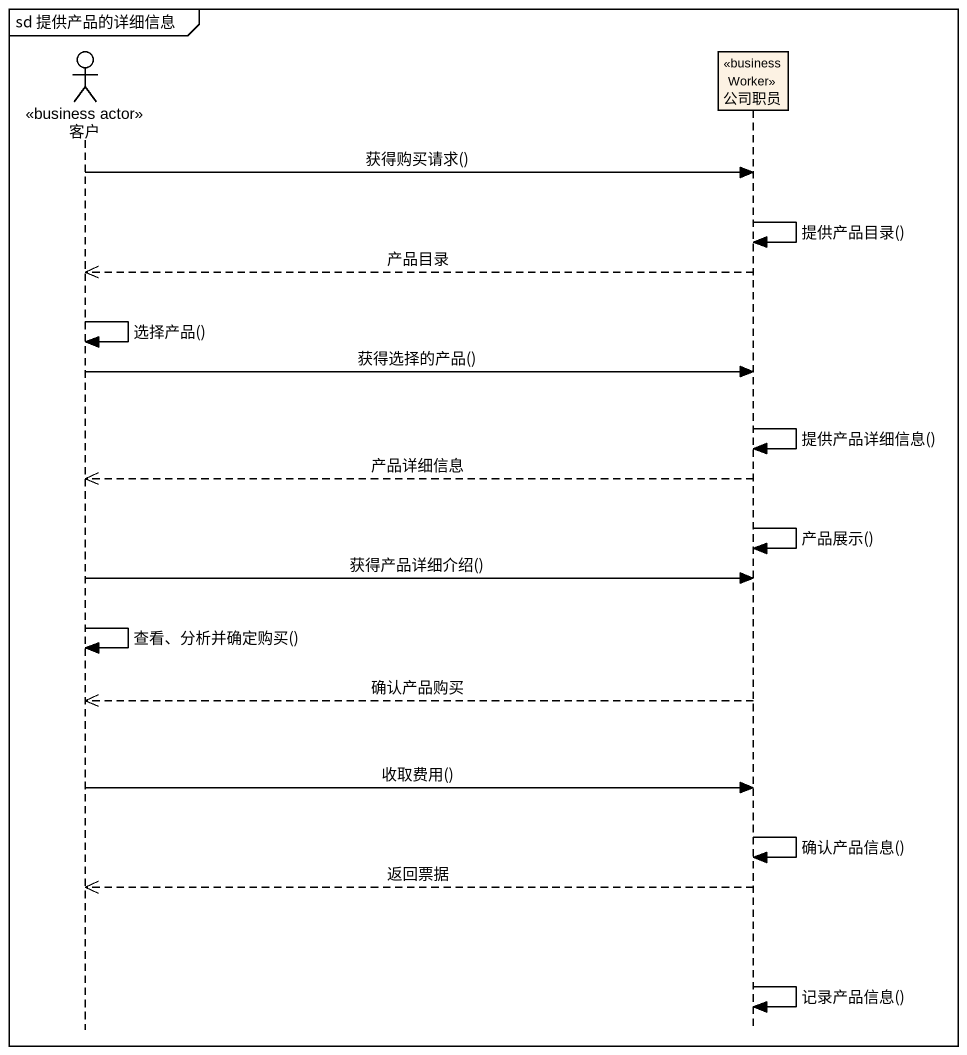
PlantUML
@startuml
mainframe sd 提供产品的详细信息
hide footbox
actor 客户 <<business actor>>
participant 公司职员 <<business Worker>>

客户 -> 公司职员 : 获得购买请求()
公司职员 -> 公司职员 : 提供产品目录()
公司职员 -->> 客户 : 产品目录
客户 -> 客户 : 选择产品()
客户 -> 公司职员 : 获得选择的产品()
公司职员 -> 公司职员 : 提供产品详细信息()
公司职员 -->> 客户 : 产品详细信息
公司职员 -> 公司职员 : 产品展示()
客户 -> 公司职员 : 获得产品详细介绍()
客户 -> 客户 : 查看、分析并确定购买()
公司职员 -->> 客户 : 确认产品购买
客户 -> 公司职员 : 收取费用()
公司职员 -> 公司职员 : 确认产品信息()
公司职员 -->> 客户 : 返回票据
公司职员 -> 公司职员 : 记录产品信息()
@enduml
